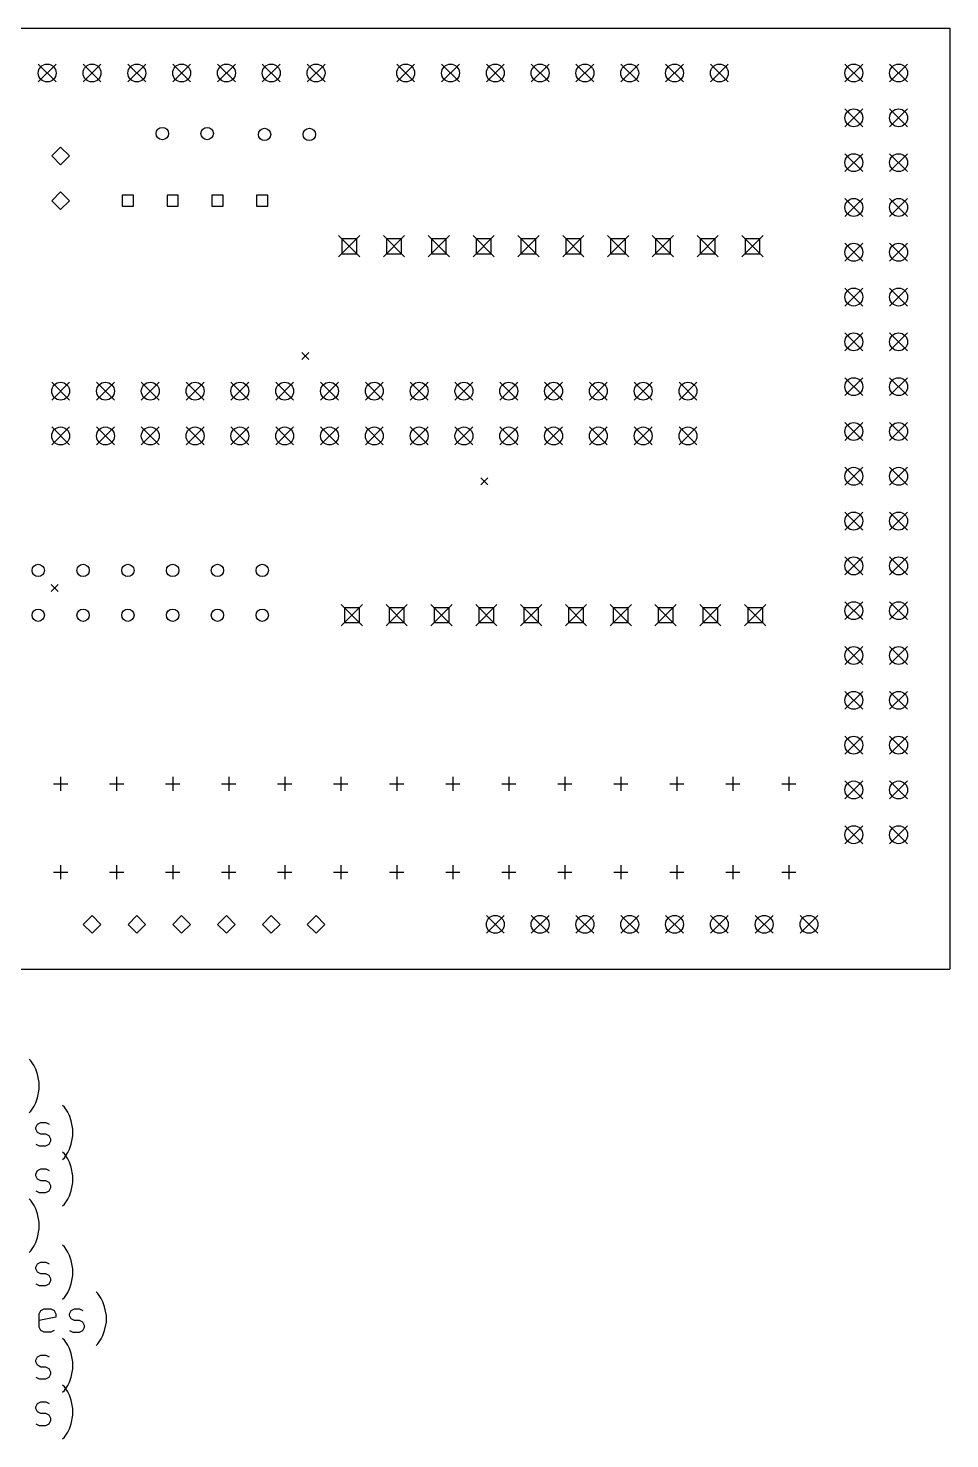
# Model space of a CAD drawing. Extents: x 102 to 203, y -148 to -68.
# Drawn here: x 150.6 to 202.8, y -148.3 to -68.3 of the extents above; entities that cross this region are included whole.
import ezdxf

# ---------------------------------------------------------------- set-up
doc = ezdxf.new("R2010")
doc.units = 0
doc.layers.add('BLACK', color=7, linetype='CONTINUOUS')

msp = doc.modelspace()

# ---------------------------------------------------------------- linework, layer by layer
at = {"layer": 'BLACK', "linetype": 'CONTINUOUS'}
for p, q in [((102.965, -68.326), (202.8, -68.326)), ((202.8, -68.326), (202.8, -121.666)), ((151.13, -70.358), (152.146, -71.374)), ((152.146, -70.358), (151.13, -71.374)), ((153.67, -70.358), (154.686, -71.374)), ((154.686, -70.358), (153.67, -71.374)), ((156.21, -70.358), (157.226, -71.374)), ((157.226, -70.358), (156.21, -71.374)), ((158.75, -70.358), (159.766, -71.374)), ((159.766, -70.358), (158.75, -71.374)), ((161.29, -70.358), (162.306, -71.374)), ((162.306, -70.358), (161.29, -71.374)), ((163.83, -70.358), (164.846, -71.374)), ((164.846, -70.358), (163.83, -71.374)), ((166.37, -70.358), (167.386, -71.374)), ((167.386, -70.358), (166.37, -71.374)), ((171.45, -70.358), (172.466, -71.374)), ((172.466, -70.358), (171.45, -71.374)), ((173.99, -70.358), (175.006, -71.374)), ((175.006, -70.358), (173.99, -71.374)), ((176.53, -70.358), (177.546, -71.374)), ((177.546, -70.358), (176.53, -71.374)), ((179.07, -70.358), (180.086, -71.374)), ((180.086, -70.358), (179.07, -71.374)), ((181.61, -70.358), (182.626, -71.374)), ((182.626, -70.358), (181.61, -71.374)), ((184.15, -70.358), (185.166, -71.374)), ((185.166, -70.358), (184.15, -71.374)), ((186.69, -70.358), (187.706, -71.374)), ((187.706, -70.358), (186.69, -71.374)), ((189.23, -70.358), (190.246, -71.374)), ((190.246, -70.358), (189.23, -71.374)), ((196.85, -70.358), (197.866, -71.374)), ((197.866, -70.358), (196.85, -71.374)), ((199.39, -70.358), (200.406, -71.374)), ((200.406, -70.358), (199.39, -71.374)), ((196.85, -72.898), (197.866, -73.914)), ((197.866, -72.898), (196.85, -73.914)), ((199.39, -72.898), (200.406, -73.914)), ((200.406, -72.898), (199.39, -73.914)), ((152.4, -75.065), (151.9, -75.565)), ((152.9, -75.565), (152.4, -75.065)), ((151.9, -75.565), (152.4, -76.065)), ((152.4, -76.065), (152.9, -75.565)), ((196.85, -75.438), (197.866, -76.454)), ((197.866, -75.438), (196.85, -76.454)), ((199.39, -75.438), (200.406, -76.454)), ((200.406, -75.438), (199.39, -76.454)), ((152.4, -77.605), (151.9, -78.105)), ((151.9, -78.105), (152.4, -78.605)), ((152.9, -78.105), (152.4, -77.605)), ((152.4, -78.605), (152.9, -78.105)), ((156.528, -77.7868), (155.892, -77.7868)), ((155.892, -77.7868), (155.892, -78.4232)), ((156.528, -78.4232), (156.528, -77.7868)), ((159.068, -77.7868), (158.432, -77.7868)), ((158.432, -77.7868), (158.432, -78.4232)), ((159.068, -78.4232), (159.068, -77.7868)), ((161.603, -77.7868), (160.967, -77.7868)), ((160.967, -77.7868), (160.967, -78.4232)), ((161.603, -78.4232), (161.603, -77.7868)), ((164.143, -77.7868), (163.507, -77.7868)), ((163.507, -77.7868), (163.507, -78.4232)), ((164.143, -78.4232), (164.143, -77.7868)), ((196.85, -77.978), (197.866, -78.994)), ((197.866, -77.978), (196.85, -78.994)), ((199.39, -77.978), (200.406, -78.994)), ((200.406, -77.978), (199.39, -78.994)), ((155.892, -78.4232), (156.528, -78.4232)), ((158.432, -78.4232), (159.068, -78.4232)), ((160.967, -78.4232), (161.603, -78.4232)), ((163.507, -78.4232), (164.143, -78.4232)), ((168.158, -80.0834), (169.358, -81.2834)), ((169.358, -80.0834), (168.158, -81.2834)), ((169.182, -80.2591), (168.333, -80.2591)), ((168.333, -80.2591), (168.333, -81.1077)), ((169.182, -81.1077), (169.182, -80.2591)), ((170.698, -80.0834), (171.898, -81.2834)), ((171.898, -80.0834), (170.698, -81.2834)), ((171.722, -80.2591), (170.873, -80.2591)), ((170.873, -80.2591), (170.873, -81.1077)), ((171.722, -81.1077), (171.722, -80.2591)), ((173.238, -80.0834), (174.438, -81.2834)), ((174.438, -80.0834), (173.238, -81.2834)), ((174.262, -80.2591), (173.413, -80.2591)), ((173.413, -80.2591), (173.413, -81.1077)), ((174.262, -81.1077), (174.262, -80.2591)), ((175.778, -80.0834), (176.978, -81.2834)), ((176.978, -80.0834), (175.778, -81.2834)), ((176.802, -80.2591), (175.953, -80.2591)), ((175.953, -80.2591), (175.953, -81.1077)), ((176.802, -81.1077), (176.802, -80.2591)), ((178.318, -80.0834), (179.518, -81.2834)), ((179.518, -80.0834), (178.318, -81.2834)), ((179.342, -80.2591), (178.493, -80.2591)), ((178.493, -80.2591), (178.493, -81.1077)), ((179.342, -81.1077), (179.342, -80.2591)), ((180.858, -80.0834), (182.058, -81.2834)), ((182.058, -80.0834), (180.858, -81.2834)), ((181.882, -80.2591), (181.033, -80.2591)), ((181.033, -80.2591), (181.033, -81.1077)), ((181.882, -81.1077), (181.882, -80.2591)), ((183.398, -80.0834), (184.598, -81.2834)), ((184.598, -80.0834), (183.398, -81.2834)), ((184.422, -80.2591), (183.573, -80.2591)), ((183.573, -80.2591), (183.573, -81.1077)), ((184.422, -81.1077), (184.422, -80.2591)), ((185.938, -80.0834), (187.138, -81.2834)), ((187.138, -80.0834), (185.938, -81.2834)), ((186.962, -80.2591), (186.113, -80.2591)), ((186.113, -80.2591), (186.113, -81.1077)), ((186.962, -81.1077), (186.962, -80.2591)), ((188.478, -80.0834), (189.678, -81.2834)), ((189.678, -80.0834), (188.478, -81.2834)), ((189.502, -80.2591), (188.653, -80.2591)), ((188.653, -80.2591), (188.653, -81.1077)), ((189.502, -81.1077), (189.502, -80.2591)), ((191.018, -80.0834), (192.218, -81.2834)), ((192.218, -80.0834), (191.018, -81.2834)), ((192.042, -80.2591), (191.193, -80.2591)), ((191.193, -80.2591), (191.193, -81.1077)), ((192.042, -81.1077), (192.042, -80.2591)), ((196.85, -80.518), (197.866, -81.534)), ((197.866, -80.518), (196.85, -81.534)), ((199.39, -80.518), (200.406, -81.534)), ((200.406, -80.518), (199.39, -81.534)), ((168.333, -81.1077), (169.182, -81.1077)), ((170.873, -81.1077), (171.722, -81.1077)), ((173.413, -81.1077), (174.262, -81.1077)), ((175.953, -81.1077), (176.802, -81.1077)), ((178.493, -81.1077), (179.342, -81.1077)), ((181.033, -81.1077), (181.882, -81.1077)), ((183.573, -81.1077), (184.422, -81.1077)), ((186.113, -81.1077), (186.962, -81.1077)), ((188.653, -81.1077), (189.502, -81.1077)), ((191.193, -81.1077), (192.042, -81.1077)), ((196.85, -83.058), (197.866, -84.074)), ((197.866, -83.058), (196.85, -84.074)), ((199.39, -83.058), (200.406, -84.074)), ((200.406, -83.058), (199.39, -84.074)), ((196.85, -85.598), (197.866, -86.614)), ((197.866, -85.598), (196.85, -86.614)), ((199.39, -85.598), (200.406, -86.614)), ((200.406, -85.598), (199.39, -86.614)), ((166.066, -86.7115), (166.466, -87.1115)), ((166.466, -86.7115), (166.066, -87.1115)), ((151.892, -88.392), (152.908, -89.408)), ((152.908, -88.392), (151.892, -89.408)), ((154.432, -88.392), (155.448, -89.408)), ((155.448, -88.392), (154.432, -89.408)), ((156.972, -88.392), (157.988, -89.408)), ((157.988, -88.392), (156.972, -89.408)), ((159.512, -88.392), (160.528, -89.408)), ((160.528, -88.392), (159.512, -89.408)), ((162.052, -88.392), (163.068, -89.408)), ((163.068, -88.392), (162.052, -89.408)), ((164.592, -88.392), (165.608, -89.408)), ((165.608, -88.392), (164.592, -89.408)), ((167.132, -88.392), (168.148, -89.408)), ((168.148, -88.392), (167.132, -89.408)), ((169.672, -88.392), (170.688, -89.408)), ((170.688, -88.392), (169.672, -89.408)), ((172.212, -88.392), (173.228, -89.408)), ((173.228, -88.392), (172.212, -89.408)), ((174.752, -88.392), (175.768, -89.408)), ((175.768, -88.392), (174.752, -89.408)), ((177.292, -88.392), (178.308, -89.408)), ((178.308, -88.392), (177.292, -89.408)), ((179.832, -88.392), (180.848, -89.408)), ((180.848, -88.392), (179.832, -89.408)), ((182.372, -88.392), (183.388, -89.408)), ((183.388, -88.392), (182.372, -89.408)), ((184.912, -88.392), (185.928, -89.408)), ((185.928, -88.392), (184.912, -89.408)), ((187.452, -88.392), (188.468, -89.408)), ((188.468, -88.392), (187.452, -89.408)), ((196.85, -88.138), (197.866, -89.154)), ((197.866, -88.138), (196.85, -89.154)), ((199.39, -88.138), (200.406, -89.154)), ((200.406, -88.138), (199.39, -89.154)), ((151.892, -90.932), (152.908, -91.948)), ((152.908, -90.932), (151.892, -91.948)), ((154.432, -90.932), (155.448, -91.948)), ((155.448, -90.932), (154.432, -91.948)), ((156.972, -90.932), (157.988, -91.948)), ((157.988, -90.932), (156.972, -91.948)), ((159.512, -90.932), (160.528, -91.948)), ((160.528, -90.932), (159.512, -91.948)), ((162.052, -90.932), (163.068, -91.948)), ((163.068, -90.932), (162.052, -91.948)), ((164.592, -90.932), (165.608, -91.948)), ((165.608, -90.932), (164.592, -91.948)), ((167.132, -90.932), (168.148, -91.948)), ((168.148, -90.932), (167.132, -91.948)), ((169.672, -90.932), (170.688, -91.948)), ((170.688, -90.932), (169.672, -91.948)), ((172.212, -90.932), (173.228, -91.948)), ((173.228, -90.932), (172.212, -91.948)), ((174.752, -90.932), (175.768, -91.948)), ((175.768, -90.932), (174.752, -91.948)), ((177.292, -90.932), (178.308, -91.948)), ((178.308, -90.932), (177.292, -91.948)), ((179.832, -90.932), (180.848, -91.948)), ((180.848, -90.932), (179.832, -91.948)), ((182.372, -90.932), (183.388, -91.948)), ((183.388, -90.932), (182.372, -91.948)), ((184.912, -90.932), (185.928, -91.948)), ((185.928, -90.932), (184.912, -91.948)), ((187.452, -90.932), (188.468, -91.948)), ((188.468, -90.932), (187.452, -91.948)), ((196.85, -90.678), (197.866, -91.694)), ((197.866, -90.678), (196.85, -91.694)), ((199.39, -90.678), (200.406, -91.694)), ((200.406, -90.678), (199.39, -91.694)), ((196.85, -93.218), (197.866, -94.234)), ((197.866, -93.218), (196.85, -94.234)), ((199.39, -93.218), (200.406, -94.234)), ((200.406, -93.218), (199.39, -94.234)), ((176.217, -93.8116), (176.617, -94.2116)), ((176.617, -93.8116), (176.217, -94.2116)), ((196.85, -95.758), (197.866, -96.774)), ((197.866, -95.758), (196.85, -96.774)), ((199.39, -95.758), (200.406, -96.774)), ((200.406, -95.758), (199.39, -96.774)), ((196.85, -98.298), (197.866, -99.314)), ((197.866, -98.298), (196.85, -99.314)), ((199.39, -98.298), (200.406, -99.314)), ((200.406, -98.298), (199.39, -99.314)), ((151.867, -99.8647), (152.267, -100.265)), ((152.267, -99.8647), (151.867, -100.265)), ((168.31, -101), (169.51, -102.2)), ((169.51, -101), (168.31, -102.2)), ((169.334, -101.176), (168.486, -101.176)), ((168.486, -101.176), (168.486, -102.024)), ((169.334, -102.024), (169.334, -101.176)), ((170.85, -101), (172.05, -102.2)), ((172.05, -101), (170.85, -102.2)), ((171.874, -101.176), (171.026, -101.176)), ((171.026, -101.176), (171.026, -102.024)), ((171.874, -102.024), (171.874, -101.176)), ((173.39, -101), (174.59, -102.2)), ((174.59, -101), (173.39, -102.2)), ((174.414, -101.176), (173.566, -101.176)), ((173.566, -101.176), (173.566, -102.024)), ((174.414, -102.024), (174.414, -101.176)), ((175.93, -101), (177.13, -102.2)), ((177.13, -101), (175.93, -102.2)), ((176.954, -101.176), (176.106, -101.176)), ((176.106, -101.176), (176.106, -102.024)), ((176.954, -102.024), (176.954, -101.176)), ((178.47, -101), (179.67, -102.2)), ((179.67, -101), (178.47, -102.2)), ((179.494, -101.176), (178.646, -101.176)), ((178.646, -101.176), (178.646, -102.024)), ((179.494, -102.024), (179.494, -101.176)), ((181.01, -101), (182.21, -102.2)), ((182.21, -101), (181.01, -102.2)), ((182.034, -101.176), (181.186, -101.176)), ((181.186, -101.176), (181.186, -102.024)), ((182.034, -102.024), (182.034, -101.176)), ((183.55, -101), (184.75, -102.2)), ((184.75, -101), (183.55, -102.2)), ((184.574, -101.176), (183.726, -101.176)), ((183.726, -101.176), (183.726, -102.024)), ((184.574, -102.024), (184.574, -101.176)), ((186.09, -101), (187.29, -102.2)), ((187.29, -101), (186.09, -102.2)), ((187.114, -101.176), (186.266, -101.176)), ((186.266, -101.176), (186.266, -102.024)), ((187.114, -102.024), (187.114, -101.176)), ((188.63, -101), (189.83, -102.2)), ((189.83, -101), (188.63, -102.2)), ((189.654, -101.176), (188.806, -101.176)), ((188.806, -101.176), (188.806, -102.024)), ((189.654, -102.024), (189.654, -101.176)), ((191.17, -101), (192.37, -102.2)), ((192.37, -101), (191.17, -102.2)), ((192.194, -101.176), (191.346, -101.176)), ((191.346, -101.176), (191.346, -102.024)), ((192.194, -102.024), (192.194, -101.176)), ((196.85, -100.838), (197.866, -101.854)), ((197.866, -100.838), (196.85, -101.854)), ((199.39, -100.838), (200.406, -101.854)), ((200.406, -100.838), (199.39, -101.854)), ((168.486, -102.024), (169.334, -102.024)), ((171.026, -102.024), (171.874, -102.024)), ((173.566, -102.024), (174.414, -102.024)), ((176.106, -102.024), (176.954, -102.024)), ((178.646, -102.024), (179.494, -102.024)), ((181.186, -102.024), (182.034, -102.024)), ((183.726, -102.024), (184.574, -102.024)), ((186.266, -102.024), (187.114, -102.024)), ((188.806, -102.024), (189.654, -102.024)), ((191.346, -102.024), (192.194, -102.024)), ((196.85, -103.378), (197.866, -104.394)), ((197.866, -103.378), (196.85, -104.394)), ((199.39, -103.378), (200.406, -104.394)), ((200.406, -103.378), (199.39, -104.394)), ((196.85, -105.918), (197.866, -106.934)), ((197.866, -105.918), (196.85, -106.934)), ((199.39, -105.918), (200.406, -106.934)), ((200.406, -105.918), (199.39, -106.934)), ((196.85, -108.458), (197.866, -109.474)), ((197.866, -108.458), (196.85, -109.474)), ((199.39, -108.458), (200.406, -109.474)), ((200.406, -108.458), (199.39, -109.474)), ((152.4, -110.765), (152.4, -111.565)), ((155.575, -110.765), (155.575, -111.565)), ((158.75, -110.765), (158.75, -111.565)), ((161.925, -110.765), (161.925, -111.565)), ((165.1, -110.765), (165.1, -111.565)), ((168.275, -110.765), (168.275, -111.565)), ((171.45, -110.765), (171.45, -111.565)), ((174.625, -110.765), (174.625, -111.565)), ((177.8, -110.765), (177.8, -111.565)), ((180.975, -110.765), (180.975, -111.565)), ((184.15, -110.765), (184.15, -111.565)), ((187.325, -110.765), (187.325, -111.565)), ((190.5, -110.765), (190.5, -111.565)), ((193.675, -110.765), (193.675, -111.565)), ((196.85, -110.998), (197.866, -112.014)), ((197.866, -110.998), (196.85, -112.014)), ((199.39, -110.998), (200.406, -112.014)), ((200.406, -110.998), (199.39, -112.014)), ((152, -111.165), (152.8, -111.165)), ((155.175, -111.165), (155.975, -111.165)), ((158.35, -111.165), (159.15, -111.165)), ((161.525, -111.165), (162.325, -111.165)), ((164.7, -111.165), (165.5, -111.165)), ((167.875, -111.165), (168.675, -111.165)), ((171.05, -111.165), (171.85, -111.165)), ((174.225, -111.165), (175.025, -111.165)), ((177.4, -111.165), (178.2, -111.165)), ((180.575, -111.165), (181.375, -111.165)), ((183.75, -111.165), (184.55, -111.165)), ((186.925, -111.165), (187.725, -111.165)), ((190.1, -111.165), (190.9, -111.165)), ((193.275, -111.165), (194.075, -111.165)), ((196.85, -113.538), (197.866, -114.554)), ((197.866, -113.538), (196.85, -114.554)), ((199.39, -113.538), (200.406, -114.554)), ((200.406, -113.538), (199.39, -114.554)), ((152.4, -115.765), (152.4, -116.565)), ((155.575, -115.765), (155.575, -116.565)), ((158.75, -115.765), (158.75, -116.565)), ((161.925, -115.765), (161.925, -116.565)), ((165.1, -115.765), (165.1, -116.565)), ((168.275, -115.765), (168.275, -116.565)), ((171.45, -115.765), (171.45, -116.565)), ((174.625, -115.765), (174.625, -116.565)), ((177.8, -115.765), (177.8, -116.565)), ((180.975, -115.765), (180.975, -116.565)), ((184.15, -115.765), (184.15, -116.565)), ((187.325, -115.765), (187.325, -116.565)), ((190.5, -115.765), (190.5, -116.565)), ((193.675, -115.765), (193.675, -116.565)), ((152, -116.165), (152.8, -116.165)), ((155.175, -116.165), (155.975, -116.165)), ((158.35, -116.165), (159.15, -116.165)), ((161.525, -116.165), (162.325, -116.165)), ((164.7, -116.165), (165.5, -116.165)), ((167.875, -116.165), (168.675, -116.165)), ((171.05, -116.165), (171.85, -116.165)), ((174.225, -116.165), (175.025, -116.165)), ((177.4, -116.165), (178.2, -116.165)), ((180.575, -116.165), (181.375, -116.165)), ((183.75, -116.165), (184.55, -116.165)), ((186.925, -116.165), (187.725, -116.165)), ((190.1, -116.165), (190.9, -116.165)), ((193.275, -116.165), (194.075, -116.165)), ((154.178, -118.626), (153.678, -119.126)), ((153.678, -119.126), (154.178, -119.626)), ((154.678, -119.126), (154.178, -118.626)), ((154.178, -119.626), (154.678, -119.126)), ((156.718, -118.626), (156.218, -119.126)), ((156.218, -119.126), (156.718, -119.626)), ((157.218, -119.126), (156.718, -118.626)), ((156.718, -119.626), (157.218, -119.126)), ((159.258, -118.626), (158.758, -119.126)), ((158.758, -119.126), (159.258, -119.626)), ((159.758, -119.126), (159.258, -118.626)), ((159.258, -119.626), (159.758, -119.126)), ((161.798, -118.626), (161.298, -119.126)), ((161.298, -119.126), (161.798, -119.626)), ((162.298, -119.126), (161.798, -118.626)), ((161.798, -119.626), (162.298, -119.126)), ((164.338, -118.626), (163.838, -119.126)), ((163.838, -119.126), (164.338, -119.626)), ((164.838, -119.126), (164.338, -118.626)), ((164.338, -119.626), (164.838, -119.126)), ((166.878, -118.626), (166.378, -119.126)), ((166.378, -119.126), (166.878, -119.626)), ((167.378, -119.126), (166.878, -118.626)), ((166.878, -119.626), (167.378, -119.126)), ((176.53, -118.618), (177.546, -119.634)), ((177.546, -118.618), (176.53, -119.634)), ((179.07, -118.618), (180.086, -119.634)), ((180.086, -118.618), (179.07, -119.634)), ((181.61, -118.618), (182.626, -119.634)), ((182.626, -118.618), (181.61, -119.634)), ((184.15, -118.618), (185.166, -119.634)), ((185.166, -118.618), (184.15, -119.634)), ((186.69, -118.618), (187.706, -119.634)), ((187.706, -118.618), (186.69, -119.634)), ((189.23, -118.618), (190.246, -119.634)), ((190.246, -118.618), (189.23, -119.634)), ((191.77, -118.618), (192.786, -119.634)), ((192.786, -118.618), (191.77, -119.634)), ((194.31, -118.618), (195.326, -119.634)), ((195.326, -118.618), (194.31, -119.634)), ((102.965, -121.666), (202.8, -121.666)), ((150.704, -126.855), (150.609, -126.76)), ((150.895, -127.141), (150.704, -126.855)), ((150.99, -127.331), (150.895, -127.141)), ((151.085, -127.617), (150.99, -127.331)), ((151.18, -128.093), (151.085, -127.617)), ((151.085, -128.951), (151.18, -128.474)), ((151.18, -128.474), (151.18, -128.093)), ((150.704, -129.712), (150.895, -129.427)), ((150.895, -129.427), (150.99, -129.236)), ((150.99, -129.236), (151.085, -128.951)), ((152.609, -129.495), (152.514, -129.4)), ((152.8, -129.781), (152.609, -129.495)), ((150.609, -129.808), (150.704, -129.712)), ((152.895, -129.971), (152.8, -129.781)), ((152.99, -130.257), (152.895, -129.971)), ((153.085, -130.733), (152.99, -130.257)), ((150.99, -130.638), (151.085, -130.448)), ((150.99, -130.733), (150.99, -130.638)), ((151.085, -130.924), (150.99, -130.733)), ((151.085, -130.448), (151.276, -130.352)), ((151.276, -131.019), (151.085, -130.924)), ((151.276, -130.352), (151.561, -130.352)), ((151.561, -131.019), (151.276, -131.019)), ((151.561, -130.352), (151.752, -130.448)), ((151.752, -131.114), (151.561, -131.019)), ((151.847, -131.305), (151.752, -131.114)), ((152.99, -131.591), (153.085, -131.114)), ((153.085, -131.114), (153.085, -130.733)), ((150.99, -131.591), (151.18, -131.686)), ((151.18, -131.686), (151.561, -131.686)), ((151.561, -131.686), (151.752, -131.591)), ((151.752, -131.591), (151.847, -131.4)), ((151.847, -131.4), (151.847, -131.305)), ((152.8, -132.067), (152.895, -131.876)), ((152.895, -131.876), (152.99, -131.591)), ((152.609, -132.135), (152.514, -132.04)), ((152.514, -132.448), (152.609, -132.352)), ((152.609, -132.352), (152.8, -132.067)), ((152.8, -132.421), (152.609, -132.135)), ((152.895, -132.611), (152.8, -132.421)), ((152.99, -132.897), (152.895, -132.611)), ((150.99, -133.278), (151.085, -133.088)), ((150.99, -133.373), (150.99, -133.278)), ((151.085, -133.564), (150.99, -133.373)), ((151.085, -133.088), (151.276, -132.992)), ((151.276, -132.992), (151.561, -132.992)), ((151.561, -132.992), (151.752, -133.088)), ((153.085, -133.373), (152.99, -132.897)), ((153.085, -133.754), (153.085, -133.373)), ((150.99, -134.231), (151.18, -134.326)), ((151.276, -133.659), (151.085, -133.564)), ((151.18, -134.326), (151.561, -134.326)), ((151.561, -133.659), (151.276, -133.659)), ((151.752, -133.754), (151.561, -133.659)), ((151.561, -134.326), (151.752, -134.231)), ((151.847, -133.945), (151.752, -133.754)), ((151.752, -134.231), (151.847, -134.04)), ((151.847, -134.04), (151.847, -133.945)), ((152.895, -134.516), (152.99, -134.231)), ((152.99, -134.231), (153.085, -133.754)), ((150.704, -134.775), (150.609, -134.68)), ((150.895, -135.061), (150.704, -134.775)), ((150.99, -135.251), (150.895, -135.061)), ((152.514, -135.088), (152.609, -134.992)), ((152.609, -134.992), (152.8, -134.707)), ((152.8, -134.707), (152.895, -134.516)), ((151.085, -135.537), (150.99, -135.251)), ((151.18, -136.013), (151.085, -135.537)), ((151.085, -136.871), (151.18, -136.394)), ((151.18, -136.394), (151.18, -136.013)), ((150.704, -137.632), (150.895, -137.347)), ((150.895, -137.347), (150.99, -137.156)), ((150.99, -137.156), (151.085, -136.871)), ((152.609, -137.415), (152.514, -137.32)), ((152.8, -137.701), (152.609, -137.415)), ((150.609, -137.728), (150.704, -137.632)), ((151.085, -138.368), (151.276, -138.272)), ((151.276, -138.272), (151.561, -138.272)), ((151.561, -138.272), (151.752, -138.368)), ((152.895, -137.891), (152.8, -137.701)), ((152.99, -138.177), (152.895, -137.891)), ((153.085, -138.653), (152.99, -138.177)), ((150.99, -138.558), (151.085, -138.368)), ((150.99, -138.653), (150.99, -138.558)), ((151.085, -138.844), (150.99, -138.653)), ((151.276, -138.939), (151.085, -138.844)), ((151.561, -138.939), (151.276, -138.939)), ((151.752, -139.034), (151.561, -138.939)), ((151.847, -139.225), (151.752, -139.034)), ((152.99, -139.511), (153.085, -139.034)), ((153.085, -139.034), (153.085, -138.653)), ((150.99, -139.511), (151.18, -139.606)), ((151.18, -139.606), (151.561, -139.606)), ((151.561, -139.606), (151.752, -139.511)), ((151.752, -139.511), (151.847, -139.32)), ((151.847, -139.32), (151.847, -139.225)), ((152.8, -139.987), (152.895, -139.796)), ((152.895, -139.796), (152.99, -139.511)), ((152.514, -140.368), (152.609, -140.272)), ((152.609, -140.272), (152.8, -139.987)), ((154.514, -140.055), (154.419, -139.96)), ((154.704, -140.341), (154.514, -140.055)), ((154.8, -140.531), (154.704, -140.341)), ((154.895, -140.817), (154.8, -140.531)), ((151.18, -141.198), (151.276, -141.008)), ((151.18, -141.96), (151.18, -141.198)), ((152.133, -141.389), (151.18, -141.579)), ((151.276, -141.008), (151.466, -140.912)), ((151.466, -140.912), (151.847, -140.912)), ((151.847, -140.912), (152.038, -141.008)), ((152.038, -141.008), (152.133, -141.198)), ((152.133, -141.198), (152.133, -141.389)), ((152.895, -141.198), (152.99, -141.008)), ((152.895, -141.293), (152.895, -141.198)), ((152.99, -141.484), (152.895, -141.293)), ((152.99, -141.008), (153.18, -140.912)), ((153.18, -141.579), (152.99, -141.484)), ((153.18, -140.912), (153.466, -140.912)), ((153.466, -140.912), (153.657, -141.008)), ((154.99, -141.293), (154.895, -140.817)), ((154.99, -141.674), (154.99, -141.293)), ((151.276, -142.151), (151.18, -141.96)), ((151.466, -142.246), (151.276, -142.151)), ((151.847, -142.246), (151.466, -142.246)), ((152.038, -142.151), (151.847, -142.246)), ((152.895, -142.151), (153.085, -142.246)), ((153.085, -142.246), (153.466, -142.246)), ((153.466, -141.579), (153.18, -141.579)), ((153.657, -141.674), (153.466, -141.579)), ((153.466, -142.246), (153.657, -142.151)), ((153.752, -141.865), (153.657, -141.674)), ((153.657, -142.151), (153.752, -141.96)), ((153.752, -141.96), (153.752, -141.865)), ((154.8, -142.436), (154.895, -142.151)), ((154.895, -142.151), (154.99, -141.674)), ((152.609, -142.695), (152.514, -142.6)), ((152.8, -142.981), (152.609, -142.695)), ((152.895, -143.171), (152.8, -142.981)), ((154.419, -143.008), (154.514, -142.912)), ((154.514, -142.912), (154.704, -142.627)), ((154.704, -142.627), (154.8, -142.436)), ((150.99, -143.838), (151.085, -143.648)), ((150.99, -143.933), (150.99, -143.838)), ((151.085, -143.648), (151.276, -143.552)), ((151.276, -143.552), (151.561, -143.552)), ((151.561, -143.552), (151.752, -143.648)), ((152.99, -143.457), (152.895, -143.171)), ((153.085, -143.933), (152.99, -143.457)), ((151.085, -144.124), (150.99, -143.933)), ((151.276, -144.219), (151.085, -144.124)), ((151.561, -144.219), (151.276, -144.219)), ((151.752, -144.314), (151.561, -144.219)), ((151.847, -144.505), (151.752, -144.314)), ((151.752, -144.791), (151.847, -144.6)), ((151.847, -144.6), (151.847, -144.505)), ((152.99, -144.791), (153.085, -144.314)), ((153.085, -144.314), (153.085, -143.933)), ((150.99, -144.791), (151.18, -144.886)), ((151.18, -144.886), (151.561, -144.886)), ((151.561, -144.886), (151.752, -144.791)), ((152.609, -145.335), (152.514, -145.24)), ((152.609, -145.552), (152.8, -145.267)), ((152.8, -145.621), (152.609, -145.335)), ((152.8, -145.267), (152.895, -145.076)), ((152.895, -145.076), (152.99, -144.791)), ((150.99, -146.478), (151.085, -146.288)), ((151.085, -146.288), (151.276, -146.192)), ((151.276, -146.192), (151.561, -146.192)), ((151.561, -146.192), (151.752, -146.288)), ((152.514, -145.648), (152.609, -145.552)), ((152.895, -145.811), (152.8, -145.621)), ((152.99, -146.097), (152.895, -145.811)), ((153.085, -146.573), (152.99, -146.097)), ((150.99, -146.573), (150.99, -146.478)), ((151.085, -146.764), (150.99, -146.573)), ((151.276, -146.859), (151.085, -146.764)), ((151.561, -146.859), (151.276, -146.859)), ((151.752, -146.954), (151.561, -146.859)), ((151.847, -147.145), (151.752, -146.954)), ((152.99, -147.431), (153.085, -146.954)), ((153.085, -146.954), (153.085, -146.573)), ((150.99, -147.431), (151.18, -147.526)), ((151.18, -147.526), (151.561, -147.526)), ((151.561, -147.526), (151.752, -147.431)), ((151.752, -147.431), (151.847, -147.24)), ((151.847, -147.24), (151.847, -147.145)), ((152.609, -148.192), (152.8, -147.907)), ((152.8, -147.907), (152.895, -147.716)), ((152.895, -147.716), (152.99, -147.431)), ((152.514, -148.288), (152.609, -148.192))]:
    msp.add_line(p, q, dxfattribs=at)
at = {"layer": 'BLACK'}
for centre, radius in [((151.638, -70.866), 0.508), ((154.178, -70.866), 0.508), ((156.718, -70.866), 0.508), ((159.258, -70.866), 0.508), ((161.798, -70.866), 0.508), ((164.338, -70.866), 0.508), ((166.878, -70.866), 0.508), ((171.958, -70.866), 0.508), ((174.498, -70.866), 0.508), ((177.038, -70.866), 0.508), ((179.578, -70.866), 0.508), ((182.118, -70.866), 0.508), ((184.658, -70.866), 0.508), ((187.198, -70.866), 0.508), ((189.738, -70.866), 0.508), ((197.358, -70.866), 0.508), ((199.898, -70.866), 0.508), ((197.358, -73.406), 0.508), ((199.898, -73.406), 0.508), ((158.165, -74.295), 0.35), ((160.705, -74.295), 0.35), ((163.957, -74.3458), 0.35), ((166.497, -74.3458), 0.35), ((197.358, -75.946), 0.508), ((199.898, -75.946), 0.508), ((197.358, -78.486), 0.508), ((199.898, -78.486), 0.508), ((197.358, -81.026), 0.508), ((199.898, -81.026), 0.508), ((197.358, -83.566), 0.508), ((199.898, -83.566), 0.508), ((197.358, -86.106), 0.508), ((199.898, -86.106), 0.508), ((152.4, -88.9), 0.508), ((154.94, -88.9), 0.508), ((157.48, -88.9), 0.508), ((160.02, -88.9), 0.508), ((162.56, -88.9), 0.508), ((165.1, -88.9), 0.508), ((167.64, -88.9), 0.508), ((170.18, -88.9), 0.508), ((172.72, -88.9), 0.508), ((175.26, -88.9), 0.508), ((177.8, -88.9), 0.508), ((180.34, -88.9), 0.508), ((182.88, -88.9), 0.508), ((185.42, -88.9), 0.508), ((187.96, -88.9), 0.508), ((197.358, -88.646), 0.508), ((199.898, -88.646), 0.508), ((152.4, -91.44), 0.508), ((154.94, -91.44), 0.508), ((157.48, -91.44), 0.508), ((160.02, -91.44), 0.508), ((162.56, -91.44), 0.508), ((165.1, -91.44), 0.508), ((167.64, -91.44), 0.508), ((170.18, -91.44), 0.508), ((172.72, -91.44), 0.508), ((175.26, -91.44), 0.508), ((177.8, -91.44), 0.508), ((180.34, -91.44), 0.508), ((182.88, -91.44), 0.508), ((185.42, -91.44), 0.508), ((187.96, -91.44), 0.508), ((197.358, -91.186), 0.508), ((199.898, -91.186), 0.508), ((197.358, -93.726), 0.508), ((199.898, -93.726), 0.508), ((197.358, -96.266), 0.508), ((199.898, -96.266), 0.508), ((197.358, -98.806), 0.508), ((199.898, -98.806), 0.508), ((151.13, -99.06), 0.35), ((153.67, -99.06), 0.35), ((156.21, -99.06), 0.35), ((158.75, -99.06), 0.35), ((161.29, -99.06), 0.35), ((163.83, -99.06), 0.35), ((151.13, -101.6), 0.35), ((153.67, -101.6), 0.35), ((156.21, -101.6), 0.35), ((158.75, -101.6), 0.35), ((161.29, -101.6), 0.35), ((163.83, -101.6), 0.35), ((197.358, -101.346), 0.508), ((199.898, -101.346), 0.508), ((197.358, -103.886), 0.508), ((199.898, -103.886), 0.508), ((197.358, -106.426), 0.508), ((199.898, -106.426), 0.508), ((197.358, -108.966), 0.508), ((199.898, -108.966), 0.508), ((197.358, -111.506), 0.508), ((199.898, -111.506), 0.508), ((197.358, -114.046), 0.508), ((199.898, -114.046), 0.508), ((177.038, -119.126), 0.508), ((179.578, -119.126), 0.508), ((182.118, -119.126), 0.508), ((184.658, -119.126), 0.508), ((187.198, -119.126), 0.508), ((189.738, -119.126), 0.508), ((192.278, -119.126), 0.508), ((194.818, -119.126), 0.508)]:
    msp.add_circle(centre, radius, dxfattribs=at)

doc.saveas('drawing.dxf')
